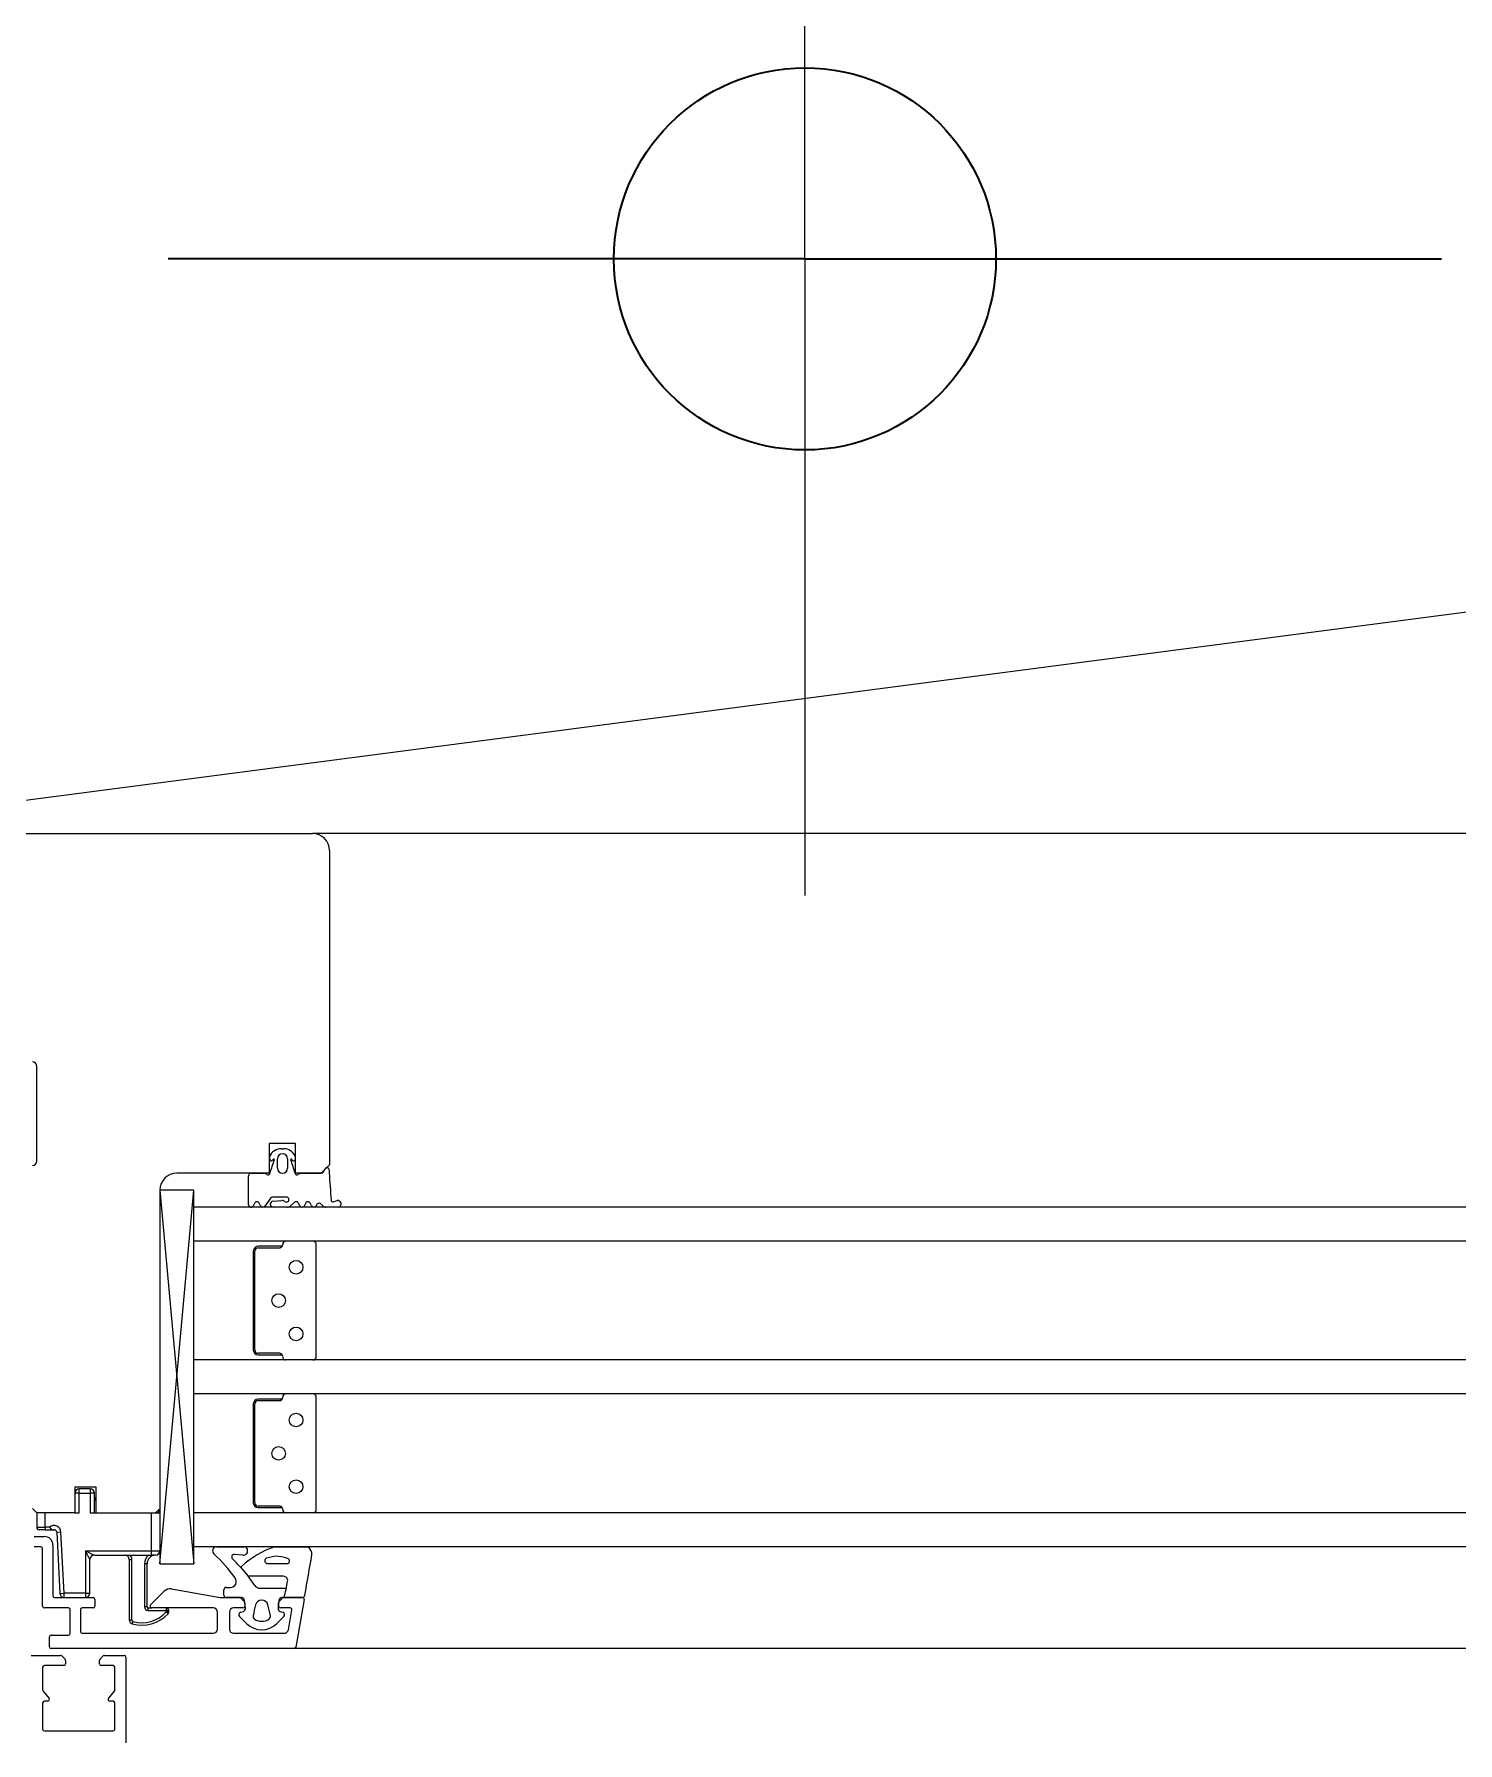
# Model space of a CAD drawing. Header units: centimetres. Extents: x 0.3 to 84.3, y 0.3 to 59.7.
# Drawn here: x 49.6584 to 49.9938, y 11.7244 to 12.1269 of the extents above; entities that cross this region are included whole.
import ezdxf

# ---------------------------------------------------------------- set-up
doc = ezdxf.new("R2010")
doc.units = ezdxf.units.CM
doc.linetypes.add('AUSGEZOGEN', pattern=[0])
doc.linetypes.add('VERDECKT', pattern=[9.524999999999999, 6.35, -3.175])
for name, color, linetype, lineweight in [('Fenster', 7, 'AUSGEZOGEN', 35), ('Oeffnungsrichtung Fenster', 7, 'AUSGEZOGEN', 25), ('Vorhangbrett', 7, 'AUSGEZOGEN', 25)]:
    doc.layers.add(name, color=color, linetype=linetype, lineweight=lineweight)

msp = doc.modelspace()

# ---------------------------------------------------------------- linework, layer by layer
at = {"layer": 'Fenster', "color": 7, "linetype": 'AUSGEZOGEN', "lineweight": 25}
for p, q in [((49.59999889814059, 11.93859983163202), (49.72399889524268, 11.93859983163202)), ((52.52899883501161, 11.93859940913904), (49.72399889524268, 11.93859983163211)), ((49.72799889514918, 11.93459983172548), (49.72799889514918, 11.8605998334549)), ((49.65899889676177, 11.86139983343619), (49.65899889676177, 11.8837998329127)), ((49.71999889533615, 11.865599833338), (49.71379889548106, 11.865599833338)), ((49.71379889548106, 11.865599833338), (49.71379889548106, 11.85859983350166)), ((49.71666765258658, 11.86437655172281), (49.7171301382307, 11.86437655172281)), ((49.71999889533615, 11.85859983350166), (49.71999889533615, 11.865599833338)), ((49.71389388009765, 11.86187420353854), (49.71389388009765, 11.86253303314102)), ((49.71467202493613, 11.86183607623484), (49.71458307611636, 11.86168201235978)), ((49.71569442937235, 11.85977698510496), (49.71569590925378, 11.86199030243043)), ((49.71809547578813, 11.86198384034633), (49.71809409216402, 11.85978346116513)), ((49.71921471470087, 11.86168201235978), (49.71912576588109, 11.86183607623484)), ((49.7198938799575, 11.86253303314102), (49.7198938799575, 11.86181983006845)), ((49.72799889514918, 11.8605998334549), (49.72599889519599, 11.85859983350166)), ((49.7266474275595, 11.85907357957876), (49.72696086709038, 11.85961647277132)), ((49.72789387977053, 11.85938775434152), (49.72789509866732, 11.85868047369368)), ((49.71379889548106, 11.85859983350166), (49.69199889599052, 11.85859983350166)), ((49.70889388021455, 11.85110785992907), (49.70889388021455, 11.8579735796252)), ((49.70949388017496, 11.85857357961118), (49.7125145222825, 11.85857357978234)), ((49.71389388009765, 11.85857357957689), (49.71389388009765, 11.85859486114123)), ((49.7198938799575, 11.85859486114123), (49.7198938799575, 11.85857357957689)), ((49.72599889519599, 11.85859983350166), (49.71999889533615, 11.85859983350166)), ((49.72127246406165, 11.85857357978234), (49.7257814022667, 11.8585735795904)), ((49.687998896084, 11.76659983565165), (49.69602725579512, 11.85459983359511)), ((49.69602725579512, 11.85459983359511), (49.687998896084, 11.85459983359511)), ((49.687998896084, 11.85459983359511), (49.687998896084, 11.76659983565165)), ((49.68802725598209, 11.85459983359511), (49.69602725579512, 11.76659983565165)), ((49.69602725579512, 11.76659983565165), (49.69602725579512, 11.85459983359511)), ((49.71028752399542, 11.85144821615691), (49.7099851630234, 11.85085413885786)), ((49.71170130870047, 11.85093656869945), (49.71141807369542, 11.85153042284961)), ((49.71391977009386, 11.85247357971944), (49.71274573005136, 11.85086755673765)), ((49.71467451872176, 11.85199256166116), (49.71676359061303, 11.85216177623706)), ((49.71779746373749, 11.85297357970772), (49.71478579547741, 11.85297357970772)), ((49.71965817423818, 11.85167859729027), (49.71873717964836, 11.85085103297502)), ((49.72097979437821, 11.85088499661947), (49.72069735637552, 11.85144821615691)), ((49.72228981956292, 11.85144821615691), (49.72198745859088, 11.85085413885786)), ((49.72370360426797, 11.85093656869945), (49.72342036926291, 11.85153042284961)), ((49.72510306860236, 11.85136780712414), (49.72474802561883, 11.85086755673765)), ((49.72641240221133, 11.85088775454019), (49.72585212198004, 11.85144803477143)), ((49.72884935212827, 11.85185348244977), (49.72976261313885, 11.85215372963049)), ((52.55697047448768, 11.85059443940236), (49.69602725579512, 11.85059486189543)), ((52.55697047448768, 11.84259443958931), (49.69602725579512, 11.84259486208239)), ((49.71002725561013, 11.84024486213726), (49.71002725561013, 11.81694486268175)), ((49.71038725560172, 11.81694486268175), (49.71038725560172, 11.84024486213726)), ((49.71680725545168, 11.84138486211055), (49.7111672555835, 11.84138486211055)), ((49.7111672555835, 11.84102486211896), (49.71616725546662, 11.84102486211896)), ((49.71680725545168, 11.84135899217495), (49.71680725545168, 11.84138486211055)), ((49.72486725526333, 11.81537486271846), (49.72486725526333, 11.8418148621005)), ((49.71616725546662, 11.81616486269996), (49.7111672555835, 11.81616486269996)), ((49.7111672555835, 11.81580486270837), (49.71680725545168, 11.81580486270837)), ((49.71680725545168, 11.81580486270837), (49.71680725545168, 11.81583073264392)), ((52.55697047448768, 11.81459444024372), (49.69602725579512, 11.8145948627368)), ((52.55697047448768, 11.80659444043068), (49.69602725579512, 11.80659486292375)), ((49.71002725561013, 11.80424486297852), (49.71002725561013, 11.78094486352307)), ((49.71038725560172, 11.78094486352307), (49.71038725560172, 11.80424486297852)), ((49.71680725545168, 11.80538486295186), (49.7111672555835, 11.80538486295186)), ((49.7111672555835, 11.80502486296028), (49.71616725546662, 11.80502486296028)), ((49.71680725545168, 11.80535899301631), (49.71680725545168, 11.80538486295186)), ((49.72486725526333, 11.77937486355972), (49.72486725526333, 11.80581486294187)), ((49.66799889654989, 11.78459983523103), (49.66799889633, 11.77859983537128)), ((49.66899889630659, 11.78319983526371), (49.66799889633, 11.78319983526371)), ((49.67299889643459, 11.78459983523103), (49.66799889654989, 11.78459983523103)), ((49.67159889624577, 11.78419983524036), (49.66899889630659, 11.78419983524036)), ((49.66899889630659, 11.78319983526371), (49.66899889630659, 11.78419983524036)), ((49.66899889630659, 11.77859983537128), (49.66899889630659, 11.78319983526371)), ((49.66899889630659, 11.78319983526371), (49.67159889624577, 11.78319983526371)), ((49.67159889624577, 11.78419983524036), (49.67159889624577, 11.78319983526371)), ((49.67159889624577, 11.78319983526371), (49.67159889624577, 11.77859983537128)), ((49.67259889622243, 11.78319983526371), (49.67159889624577, 11.78319983526371)), ((49.67259889622243, 11.77859983537128), (49.67259889622243, 11.78319983526371)), ((49.67299889643459, 11.77859983537128), (49.67299889643459, 11.78459983523103)), ((49.65900587756011, 11.77859983537128), (49.65800587758346, 11.77959983534788)), ((49.65899889654025, 11.77859983537128), (49.65899889654025, 11.77519983545067)), ((49.66799889633, 11.77859983537128), (49.65900587756011, 11.77859983537128)), ((49.66099889649355, 11.77519983545067), (49.66099889649355, 11.77859983537128)), ((49.66799889633, 11.77859983537128), (49.66899889630659, 11.77859983537128)), ((49.67159889624577, 11.77859983537128), (49.68599889590927, 11.77859983537128)), ((49.67259889622243, 11.78159983530113), (49.67289889621543, 11.78159983530113)), ((49.67289889621543, 11.78159983530113), (49.67289889621543, 11.77859983537124)), ((49.68599889590927, 11.77859983537128), (49.68599889590927, 11.76959983558159)), ((49.68599889590927, 11.77859983537128), (49.687998896084, 11.77859983537128)), ((49.68699889588586, 11.77859983537128), (49.68765747451425, 11.77925841399961)), ((49.68799889586259, 11.77911699264669), (49.68742427666761, 11.77859983537128)), ((52.55697047448768, 11.77859444108503), (49.69602725579512, 11.77859486357811)), ((49.71616725546662, 11.78016486354127), (49.7111672555835, 11.78016486354127)), ((49.7111672555835, 11.77980486354968), (49.71680725545168, 11.77980486354968)), ((49.71680725545168, 11.77980486354968), (49.71680725545168, 11.77983073348528)), ((49.65899889654025, 11.77519983545067), (49.66099889649355, 11.77519983545067)), ((49.66099889649355, 11.77459983546469), (49.65959889652621, 11.77459983546469)), ((49.66204317429199, 11.77519983545067), (49.66099889649355, 11.77519983545067)), ((49.66099889649355, 11.77519983545067), (49.66099889649355, 11.77459983546469)), ((49.66099889649355, 11.77459983546469), (49.66277413467772, 11.77459983546469)), ((49.66204859378308, 11.77519320955562), (49.66227195730846, 11.77492760691162)), ((49.66227195730846, 11.77492760691162), (49.66249991799746, 11.77470529282732)), ((49.66249991799746, 11.77470529282732), (49.66263681804171, 11.77462449657637)), ((49.66263681804171, 11.77462449657637), (49.66277413467772, 11.77459983546469)), ((49.66277413467772, 11.77459983546469), (49.66310147479167, 11.77459983546469)), ((49.65839889678581, 11.77299983550211), (49.66079889672973, 11.77299983550211)), ((49.6599988967485, 11.77059983555819), (49.65839889678581, 11.77059983555819)), ((49.66279889668306, 11.77099983554886), (49.66279889668306, 11.75899983582931)), ((49.66370065249853, 11.77403123705176), (49.66469928201, 11.77408357300679)), ((49.66370065249853, 11.77403123705176), (49.66447019455608, 11.75957367651645)), ((49.66545700311858, 11.75962539296184), (49.66469928201, 11.77408357300679)), ((52.55697047448768, 11.77059444127199), (49.69602725579512, 11.77059486376507)), ((49.70144864798087, 11.77059983555824), (49.70783245759012, 11.77059983555824)), ((49.71511392267302, 11.77059983555824), (49.72280267557751, 11.77059983555824)), ((49.66039889673912, 11.75659983588535), (49.66039889673912, 11.77019983556757)), ((49.67049889627155, 11.76959983558159), (49.67249889622475, 11.76859983560494)), ((49.67149889624814, 11.76759983562834), (49.67049889627155, 11.76959983558159)), ((49.67049889627155, 11.76959983558159), (49.68599889590927, 11.76959983558159)), ((49.67049889627155, 11.76959983558159), (49.67049889627155, 11.75962601247148)), ((49.67149889624814, 11.75962601247148), (49.67149889624814, 11.76759983562834)), ((49.67249889622475, 11.76859983560494), (49.68599889590927, 11.76859983560494)), ((49.68079889603079, 11.76759983562834), (49.68139889601676, 11.76759983562834)), ((49.68079889603079, 11.76759983562834), (49.68079889603079, 11.75338242477924)), ((49.68139889601676, 11.75338242477924), (49.68139889601676, 11.76759983562834)), ((49.68499889593266, 11.76659983565165), (49.68439889594669, 11.76659983565165)), ((49.68439889594669, 11.76659983565165), (49.68439889594669, 11.75639983589004)), ((49.68499889593266, 11.75639983589004), (49.68499889593266, 11.76659983565165)), ((49.68599889590927, 11.76959983558159), (49.68599889590927, 11.76859983560494)), ((49.68599889590927, 11.76959983558159), (49.68799889586259, 11.76959983558159)), ((49.68699889588586, 11.76859983560494), (49.68599889590927, 11.76859983560494)), ((49.687998896084, 11.76659983565165), (49.69602725579512, 11.76659983565165)), ((49.70756416399908, 11.76864214763455), (49.70557599022093, 11.76879516721916)), ((49.71525520526217, 11.76834942027604), (49.71317090269618, 11.76792845108639)), ((49.71340459218783, 11.76662601230792), (49.71796513911502, 11.76662601230792)), ((49.70703884886836, 11.76574574064066), (49.70724841607932, 11.76595530785153)), ((49.70703884886836, 11.76574574064066), (49.70880805520778, 11.76362601237798)), ((49.71713649570282, 11.76362601237798), (49.70880805520778, 11.76362601237798)), ((49.66319889667366, 11.75859983583864), (49.67229889646106, 11.75859983583864)), ((49.66447019455608, 11.75957367651645), (49.66546882406745, 11.75962601247148)), ((49.66546882406745, 11.75862601249487), (49.66546882406745, 11.75962601247148)), ((49.67049889627155, 11.75962601247148), (49.66546882406745, 11.75962601247148)), ((49.66546882406745, 11.75862601249487), (49.67049889627155, 11.75862601249487)), ((49.67049889627155, 11.75962601247148), (49.67049889627155, 11.75862601249487)), ((49.67049889627155, 11.75962601247148), (49.67149889624814, 11.75962601247148)), ((49.68581605343262, 11.75688267859123), (49.68902532787698, 11.76009195303564)), ((49.69078683775354, 11.76064735496625), (49.7022265767333, 11.75863022033196)), ((49.70257387308055, 11.75859983583864), (49.70675036751845, 11.75859983583864)), ((49.70309049074774, 11.75922601248085), (49.70309049074774, 11.76042601245277)), ((49.70369049073371, 11.76102601243874), (49.70462809436012, 11.76102601243874)), ((49.70726265081787, 11.75862601249487), (49.70369049073371, 11.75862601249487)), ((49.70717463157722, 11.75842409991147), (49.70782315969952, 11.75777557178918)), ((49.71156181409859, 11.76082601244343), (49.71781070837331, 11.76082601244343)), ((49.71617463136693, 11.75777557178918), (49.71682315948915, 11.75842409991147)), ((49.71726624365215, 11.75862601249487), (49.71676685839791, 11.75862601249487)), ((49.71724742354803, 11.75859983583864), (49.72159889530886, 11.75859983583864)), ((49.72157411082093, 11.75862601249487), (49.71726624365215, 11.75862601249487)), ((49.66649889659658, 11.75619983589477), (49.66079889672973, 11.75619983589477)), ((49.66689889658719, 11.75019983603498), (49.66689889658719, 11.75579983590406)), ((49.66929889653113, 11.75579983590406), (49.66929889653113, 11.75059983602559)), ((49.67229889646106, 11.75619983589477), (49.66969889652174, 11.75619983589477)), ((49.67269889645166, 11.75819983584802), (49.67269889645166, 11.75659983588535)), ((49.68499889593266, 11.75639983589004), (49.68439889594669, 11.75639983589004)), ((49.68519889592798, 11.75619983589477), (49.68519889592798, 11.75559983590875)), ((49.68519889592798, 11.75619983589477), (49.6860988961385, 11.75619983589477)), ((49.68519889592798, 11.75559983590875), (49.68949889582749, 11.75559983590875)), ((49.70059889579967, 11.75619983589477), (49.6860988961385, 11.75619983589477)), ((49.68949889582749, 11.75619983589477), (49.68949889582749, 11.75559983590875)), ((49.68949889582749, 11.75559983590875), (49.69009889581346, 11.75559983590875)), ((49.68949889582749, 11.75559983590875), (49.68949889582749, 11.75522600222317)), ((49.69009889581346, 11.75522600222317), (49.68949889582749, 11.75522600222317)), ((49.68949889582749, 11.75522600222317), (49.68994383187071, 11.75482347036036)), ((49.69009889581346, 11.75522600222317), (49.69009889581346, 11.75559983590875)), ((49.70159889577626, 11.75119983601158), (49.70159889577626, 11.75519983591808)), ((49.70439889571082, 11.75519983591808), (49.70439889571082, 11.75119983601158)), ((49.70759889563599, 11.75619983589477), (49.70539889568743, 11.75619983589477)), ((49.70705946329667, 11.75517004300919), (49.70770012140299, 11.75533506991115)), ((49.70818023304245, 11.75614301523829), (49.70795275301005, 11.75792809169871)), ((49.70799889562672, 11.75735130773042), (49.70799889562672, 11.75659983588535)), ((49.71607675620574, 11.75792809169871), (49.71584927617334, 11.75614301523829)), ((49.71599889543975, 11.75659983588535), (49.71599889543975, 11.75735130773042)), ((49.71632938781279, 11.75533506991115), (49.71697004591915, 11.75517004300919)), ((49.71873868675351, 11.75619983589477), (49.71639889543039, 11.75619983589477)), ((49.71830313443827, 11.75102618783799), (49.71913260984551, 11.75573037663467)), ((49.72199281840084, 11.75813037657854), (49.72001795626304, 11.74693037684033)), ((49.68079889603079, 11.75338242477924), (49.68139889601676, 11.75338242477924)), ((49.68152290335149, 11.75242126505932), (49.68168849894503, 11.75299796089126)), ((49.70845705334164, 11.75249966078782), (49.70679049066126, 11.75416622346821)), ((49.71723901855452, 11.75416622346821), (49.71557245587415, 11.75249966078782)), ((49.66199889670171, 11.74699983610976), (49.66199889670171, 11.74939983605364)), ((49.66239889669232, 11.74979983604426), (49.66649889659658, 11.74979983604435)), ((49.71962403317107, 11.74659983611905), (49.66239889669232, 11.74659983611905)), ((49.66969889652174, 11.75019983603498), (49.70059889579967, 11.75019983603498)), ((49.70539889568743, 11.75019983603498), (49.71731832670828, 11.75019983603498)), ((52.53337369708775, 11.74659941362611), (49.71962403317107, 11.74659983611919)), ((49.657660611978, 11.74499983626702), (49.66463321120513, 11.74499983626702)), ((49.66539889661222, 11.7425998363231), (49.66079889671973, 11.7425998363231)), ((49.66491605391093, 11.74488267898223), (49.66568173931802, 11.74411699357525)), ((49.66579889660285, 11.74383415086927), (49.66579889660285, 11.74299983631377)), ((49.67379889641589, 11.74299983631377), (49.67379889641589, 11.74383415086927)), ((49.67391605370075, 11.74411699357525), (49.67468173910778, 11.74488267898223)), ((49.6769988963411, 11.7425998363231), (49.67419889640649, 11.7425998363231)), ((49.67496458181365, 11.74499983626702), (49.67959889628036, 11.74499983626702)), ((49.67999889627096, 11.74459983627635), (49.67999889627096, 11.72439983674845)), ((49.66039889672905, 11.74219983633248), (49.66039889672905, 11.73685896676561)), ((49.67739889633179, 11.73685896676561), (49.67739889633179, 11.74219983633248)), ((49.66048803834238, 11.73660723861513), (49.66190975507837, 11.73485156466059)), ((49.67588803798247, 11.73485156466059), (49.67730975471846, 11.73660723861513)), ((49.66039889672905, 11.73379983652876), (49.66039889672905, 11.72759983667366)), ((49.66159889670096, 11.73419983651939), (49.66079889671973, 11.73419983651939)), ((49.6769988963411, 11.73419983651939), (49.67619889635981, 11.73419983651939)), ((49.67739889633179, 11.72759983667366), (49.67739889633179, 11.73379983652876)), ((49.66079889671973, 11.72719983668299), (49.6769988963411, 11.72719983668299))]:
    msp.add_line(p, q, dxfattribs=at)
for centre in [(49.72010725537448, 11.83644486222583), (49.71598725547076, 11.82859486240931), (49.72010725537448, 11.82074486259275), (49.72010725537448, 11.80044486306719), (49.71598725547076, 11.79259486325063), (49.72010725537448, 11.78474486343411)]:
    msp.add_circle(centre, 0.00159999996260799, dxfattribs=at)
for centre, radius, start, end in [((49.72399889524259, 11.93459983172533), 0.003999999906519633, 0, 90), ((49.65799889678505, 11.88379983291256), 0.0009999999766298515, 0, 90), ((49.71663919335723, 11.86141089251113), 0.002965795759393225, 89.45019182655702, 157.7678209868563), ((49.7168956642428, 11.86197657086781), 0.001199833567394207, 0.3471422947084484, 179.3442609267173), ((49.71716656920704, 11.86143775371396), 0.00293902380935724, 21.88023947645453, 90.71023400493732), ((49.65799889678505, 11.861399833436), 0.0009999999766298515, 270, 0), ((49.71425978501853, 11.86185451436222), 0.0003664342707866228, 176.9199108199455, 331.9164643089135), ((49.87588429446219, 11.80617693844678), 0.1702601919580515, 160.9548355537758, 162.0691156281544), ((49.71481065043578, 11.86179288091279), 0.0001451993974324792, 336.557481397466, 162.6931104488926), ((49.71689425408297, 11.85978270028235), 0.001199838322221943, 180.2729174298252, 0.03633436714258492), ((49.7189871403813, 11.86179288091279), 0.0001451993974324792, 17.30688955110744, 203.442518602534), ((49.6288095938153, 11.8301729268292), 0.09541568808133048, 17.330006647339, 19.31649946562774), ((49.71953479740062, 11.8618470168033), 0.0003601102625001932, 207.2713615981893, 355.6703020153156), ((49.7257814021759, 11.85957357956685), 0.0009999999766298515, 270, 329.9999999999345), ((49.72740060435703, 11.85939291428917), 0.0004933024007142192, 359.4006746736792, 153.0516246664948), ((49.69199889599045, 11.85459983359496), 0.003999999906519633, 90, 180), ((49.70949388020045, 11.85797357962505), 0.0005999999859776835, 90, 180), ((49.71251452233901, 11.8575735798055), 0.0009999999766278052, 45.62224523665566, 90), ((49.71349369458891, 11.85857445128062), 0.000400186458081423, 225.6419504533321, 359.8751956841439), ((49.72029342743273, 11.85857368988463), 0.0003995474906020906, 180.0158183424027, 314.4204802594149), ((49.72127246406159, 11.8575735798055), 0.0009999999766273505, 90, 134.3777547634155), ((51.87121814602846, 12.00932683614541), 2.148610716688732, 184.0204994887987, 184.1933880761999), ((49.7094889325055, 11.85119352116321), 0.0006011863905221098, 188.1917828365257, 325.6309689407774), ((49.71086707947758, 11.85129292473324), 0.0005999999859781384, 23.31776174280745, 164.9999999997432), ((49.71478579547735, 11.85197357973092), 0.0009999999766296243, 90, 150.0000000000226), ((49.71473103354437, 11.85129484678231), 0.0006999999836410098, 94.63084139689425, 269.6308413970629), ((49.71685553635317, 11.85127291089047), 0.0008936082045778988, 47.88439764139476, 95.90576818743335), ((49.71782818344218, 11.85238797298329), 0.0005864119164944809, 230.4538959771339, 93.00286439742358), ((49.72011780089318, 11.85129292473324), 0.0005999999859781384, 15.00000000025678, 139.999999999903), ((49.72286937504507, 11.85129292473324), 0.0005999999859781384, 23.31776174280745, 164.9999999997432), ((49.72552733266112, 11.8509435430652), 0.0005999999859776835, 57.22676138639249, 134.9999999998801), ((49.7287583564209, 11.85224299467508), 0.0003999999906523954, 184.1933880760788, 283.14929971356), ((49.72993216898496, 11.85137638944006), 0.0007956173429321623, 280.7987164568203, 102.3048039378806), ((49.71224286655353, 11.85119486131402), 0.0005999999859781384, 205.498514874885, 326.9406391803904), ((49.71806880896594, 11.85159486130468), 0.000999999976630079, 270, 311.9414387009454), ((49.72149358796914, 11.85119486131402), 0.0005999999859783657, 211.0938335300262, 325.3981185905682), ((49.72424516212101, 11.85119486131406), 0.0005999999859781384, 205.4985148751771, 326.9406391807605), ((49.72711950897589, 11.85159486130468), 0.0009999999766298515, 224.9999999997841, 270), ((49.71116725558343, 11.84024486213706), 0.001139999973358145, 90, 180), ((49.71116725558343, 11.84024486213706), 0.0007799999817713978, 90, 180), ((49.71116725558343, 11.84024486213706), 0.0007799999817713978, 90, 180), ((49.71616725546656, 11.84180486210056), 0.0007799999817711705, 270, 0), ((49.71616725546656, 11.84180486210056), 0.0007799999817711704, 270, 325.1361620457201), ((49.71772725543011, 11.84181486210031), 0.0007799999817713978, 90, 180), ((49.72408725528149, 11.84181486210031), 0.000779999981771398, 0, 90), ((49.71116725558343, 11.81694486268156), 0.001139999973358372, 180, 270), ((49.71116725558343, 11.81694486268156), 0.0007799999817713978, 180, 270), ((49.71116725558343, 11.81694486268156), 0.000779999981771398, 180, 270), ((49.71616725546656, 11.81538486271797), 0.0007799999817711704, 0, 90), ((49.71616725546656, 11.81538486271797), 0.0007799999817711707, 34.86383795427982, 90), ((49.71772725543011, 11.81537486271826), 0.0007799999817713978, 180, 270), ((49.72408725528144, 11.81537486271826), 0.0007799999817711705, 270, 0), ((49.71116725558343, 11.80424486297838), 0.001139999973358145, 90, 180), ((49.71116725558343, 11.80424486297838), 0.000779999981771398, 90, 180), ((49.71116725558343, 11.80424486297838), 0.0007799999817713978, 90, 180), ((49.71616725546656, 11.80580486294188), 0.0007799999817711705, 270, 0), ((49.71616725546656, 11.80580486294188), 0.000779999981771398, 270, 325.1361620452919), ((49.71772725543011, 11.80581486294167), 0.0007799999817713978, 90, 180), ((49.72408725528144, 11.80581486294167), 0.000779999981771398, 0, 90), ((49.66899889630652, 11.78319983526361), 0.0009999999766296243, 90, 180), ((49.6715988962457, 11.78319983526361), 0.0009999999766298515, 0, 90), ((49.67189889623869, 11.78159983530094), 0.000999999976630079, 0, 45.5729959994104), ((49.68779889586715, 11.77911699264649), 0.0001999999953259704, 0, 134.9999999989205), ((49.71116725558343, 11.78094486352287), 0.001139999973357917, 180, 270), ((49.71116725558343, 11.78094486352287), 0.0007799999817713978, 180, 270), ((49.71116725558343, 11.78094486352287), 0.000779999981771398, 180, 270), ((49.71616725546656, 11.77938486355933), 0.0007799999817711704, 0, 90), ((49.71616725546656, 11.77938486355933), 0.0007799999817713978, 34.86383795460102, 90), ((49.71772725543011, 11.77937486355958), 0.0007799999817713978, 180, 270), ((49.72408725528149, 11.77937486355953), 0.0007799999817711704, 270, 0), ((49.65959889652615, 11.77519983545057), 0.000599999985977911, 180, 270), ((49.66310147479159, 11.77399983547861), 0.001599999962607763, 3.00000000019573, 131.4096221092315), ((49.66310147479159, 11.77399983547861), 0.000599999985977911, 3.000000000253828, 90), ((49.65999889674837, 11.77019983556737), 0.0003999999906523954, 0, 90), ((49.66079889672966, 11.77099983554867), 0.001999999953259703, 0, 90), ((49.70141948046599, 11.76962481564364), 0.0009754560869084259, 88.28651985944387, 227.8670029910888), ((49.72198220171202, 11.74998602594946), 0.02172791760703802, 108.4274668252004, 132.6956520670832), ((49.70771758876196, 11.76961834962503), 0.000988184944449919, 261.0681730948673, 83.32471946977799), ((49.72181486977831, 11.76881173540618), 0.002042807492181247, 356.7178068220712, 61.08228420822284), ((49.67249889622468, 11.76759983562814), 0.0009999999766298515, 90, 180), ((49.67979889605411, 11.76759983562814), 0.000999999976630079, 0, 90), ((49.67979889605411, 11.76759983562814), 0.00159999996260799, 0, 38.68218745348681), ((49.68699889588579, 11.7665998356515), 0.002599999939237842, 129.715137231865, 180), ((49.68699889588579, 11.7665998356515), 0.001999999953259931, 90, 180), ((49.68699889588579, 11.7695998355814), 0.000999999976630079, 270, 0), ((49.67342429415305, 11.73970415546141), 0.03999999906519656, 36.06120680060097, 46.880678506843), ((49.70552994745333, 11.7681969364552), 0.000599999985977911, 85.59891278870128, 225.5472592894033), ((49.67569628567357, 11.73778784998448), 0.04199999901845559, 41.73329189282709, 45.54725928945475), ((49.71336200548633, 11.76729055541318), 0.0006659062742891702, 106.6773296266083, 273.6667391544452), ((49.71537882745082, 11.76128833789198), 0.007062164461214927, 67.5675234149024, 91.00300573372728), ((49.71796513911495, 11.7672260122937), 0.000599999985977911, 270, 79.57484880795415), ((41.08003472121644, 13.28798530100084), 8.776323892307897, 349.9679744987249, 350.0311696577853), ((49.70462809436005, 11.76242601240591), 0.00139999996728202, 270, 36.06120680059605), ((49.67569628567357, 11.73778784998448), 0.0419999990184565, 34.26985340688738, 37.96604397724324), ((49.71713649570276, 11.76262601240123), 0.0009999999766303065, 350.5038132901086, 90), ((49.68222159744478, 11.76846637378257), 0.03639999914932978, 344.3155238497233, 350.5038132900771), ((49.66319889667361, 11.75899983582912), 0.0003999999906514859, 180, 270), ((49.6654688240674, 11.75962601247129), 0.0009999999766298515, 183.0000000002198, 270), ((49.67049889627148, 11.75962601247133), 0.0009999999766296243, 270, 0), ((49.67229889646092, 11.75819983584783), 0.0003999999906514859, 0, 90), ((49.6904395414063, 11.75867773950612), 0.001999999953259703, 80.00000000006852, 134.999999999964), ((49.70257387308041, 11.7605998357917), 0.001999999953259476, 259.9999999998769, 270), ((49.70369049073364, 11.76042601245262), 0.0005999999859781384, 90, 180), ((49.70369049073364, 11.75922601248066), 0.000599999985977911, 180, 270), ((49.70675036751839, 11.75799983585252), 0.0005999999859781384, 45.00000000035985, 90), ((49.70711781266917, 11.75779265093878), 0.0008458543444617438, 9.214037330076199, 80.14048593886594), ((49.71156181409852, 11.76222601241052), 0.00139999996728202, 214.269853406827, 270), ((49.71691169654642, 11.75779265093878), 0.0008458543444646995, 99.85951406156705, 170.7859626700009), ((49.7172474235479, 11.75799983585252), 0.0005999999859774563, 90, 134.9999999997601), ((49.72153460644947, 11.75927317025224), 0.0006483623666909773, 273.4931647443863, 350.1167583464765), ((49.7215988953088, 11.75819983584783), 0.000399999990652168, 350.0000000004607, 90), ((49.66079889672966, 11.7565998358852), 0.0003999999906517133, 180, 270), ((49.66649889659652, 11.75579983590391), 0.0003999999906519406, 0, 90), ((49.66969889652168, 11.75579983590391), 0.0003999999906514859, 90, 180), ((49.67229889646092, 11.7565998358852), 0.0003999999906523954, 270, 0), ((49.68380692693441, 11.76037550376677), 0.008275667776404302, 253.9788209091824, 317.8644813591496), ((49.68380692693441, 11.76037550376677), 0.007675667790426165, 253.9788209091669, 317.8644813591721), ((49.6851988959279, 11.75639983588989), 0.0007999999813038813, 180, 270), ((49.6851988959279, 11.75639983588989), 0.0001999999953259703, 180, 270), ((49.68609889613837, 11.7565998358852), 0.0003999999906519406, 135, 270), ((49.68949889582736, 11.7555998359086), 0.0005999999859776835, 0, 90), ((49.68949889582736, 11.75522600222297), 0.0005999999859776835, 317.8644813589873, 0), ((49.70059889579954, 11.75519983591788), 0.000999999976630079, 0, 90), ((49.70539889568735, 11.75519983591788), 0.0009999999766298515, 90, 180), ((49.70721475471996, 11.75459048752677), 0.0005999999859776835, 105.0000000000051, 224.9999999996402), ((49.70759889563593, 11.7565998358852), 0.0003999999906519406, 270, 0), ((49.70735207701165, 11.75608851393967), 0.0008299474698223643, 294.7940072480617, 3.765229981267649), ((49.70739889564067, 11.75735130773023), 0.000599999985977911, 0, 44.99999999964017), ((49.71077182438886, 11.7542042444576), 0.0007999999813036538, 169.1169140008728, 236.1492991278894), ((49.74926679156893, 11.74680306684994), 0.03999999906519656, 165.3718928289046, 169.1169140008672), ((49.71201475460782, 11.75652601254373), 0.001499999964944891, 14.62810717105342, 165.3718928289466), ((49.67476271764674, 11.74680306684994), 0.03999999906519611, 10.88308599912278, 14.62810717108312), ((49.71325768482681, 11.7542042444576), 0.0007999999813038815, 303.8507008720397, 10.88308599912719), ((49.71667743220399, 11.75608851393967), 0.0008299474698225918, 176.2347700191897, 245.2059927523837), ((49.71659889542568, 11.75735130773023), 0.0005999999859776835, 135.0000000003598, 180), ((49.7163988954303, 11.7565998358852), 0.0003999999906519406, 180, 270), ((49.71681475449564, 11.75459048752677), 0.000599999985977911, 315.0000000002399, 74.99999999999491), ((49.7187386867534, 11.75579983590391), 0.0003999999906519406, 350.0000000004607, 90), ((49.66969889652168, 11.75059983602541), 0.000399999990652168, 180, 270), ((49.68179889600736, 11.75338242477905), 0.0009999999766298515, 180, 253.9788209092412), ((49.68179889600736, 11.75338242477905), 0.0003999999906519406, 180, 253.9788209090315), ((49.70059889579954, 11.75119983601138), 0.000999999976630079, 270, 0), ((49.70539889568735, 11.75119983601143), 0.0009999999766298515, 180, 270), ((49.71201475460782, 11.75605736205392), 0.005031349381633896, 225.0000000000429, 315.0000000000143), ((49.71201475460782, 11.75605736205392), 0.00303134942837351, 236.1492991281225, 303.8507008719516), ((49.71731832670821, 11.75119983601138), 0.0009999999766305337, 270, 349.9999999998946), ((49.66239889669225, 11.74939983605345), 0.0003999999906519406, 90, 180), ((49.66239889669225, 11.74699983610957), 0.000399999990652168, 180, 270), ((49.66649889659652, 11.75019983603482), 0.0003999999906537597, 270, 0), ((49.719624033171, 11.74699983610957), 0.0003999999906519405, 270, 350.0000000004607), ((49.66079889671965, 11.74219983633228), 0.0003999999906519406, 90, 180), ((49.66463321120501, 11.74459983627616), 0.0003999999906519406, 44.99999999982008, 90), ((49.66539889661216, 11.74299983631358), 0.0003999999906519406, 270, 0), ((49.66539889661191, 11.74383415086908), 0.0003999999908406608, 0, 45.00000000413815), ((49.67419889640666, 11.74383415086908), 0.0003999999908406608, 134.9999999958619, 180), ((49.67419889640643, 11.74299983631358), 0.0003999999906519406, 180, 270), ((49.67496458181353, 11.7445998362762), 0.0003999999906519406, 90, 135.0000000001799), ((49.67699889634104, 11.74219983633228), 0.0003999999906519406, 0, 90), ((49.67959889628028, 11.74459983627616), 0.0003999999906519406, 0, 90), ((49.66079889671965, 11.73685896676551), 0.0003999999906519406, 180, 219.0000000004785), ((49.66159889670089, 11.73459983650987), 0.000399999990646029, 270, 38.99999999845382), ((49.67619889635974, 11.73459983650987), 0.000399999990646029, 141.0000000015462, 270), ((49.67699889634098, 11.73685896676551), 0.0003999999906519406, 320.9999999995215, 0), ((49.66079889671965, 11.73379983652857), 0.0003999999906519406, 90, 180), ((49.67699889634098, 11.73379983652857), 0.0003999999906519406, 0, 90), ((49.66079889671965, 11.72759983667351), 0.0003999999906519406, 180, 270), ((49.67699889634104, 11.72759983667351), 0.0003999999906519406, 270, 0)]:
    msp.add_arc(centre, radius, start, end, dxfattribs=at)
at = {"layer": 'Oeffnungsrichtung Fenster', "color": 7, "linetype": 'VERDECKT', "lineweight": 25}
msp.add_line((49.59599889823408, 11.93859983163202), (52.6311936632698, 12.33522728118233), dxfattribs=at)
at = {"layer": 'Vorhangbrett', "color": 191, "linetype": 'AUSGEZOGEN', "lineweight": 25, "true_color": 0xbe96ea}
for q in [(49.83999889269469, 12.23399982535839), (49.83999889269469, 11.92400012975484)]:
    msp.add_line((49.83999889269469, 12.07399982893467), q, dxfattribs=at)
at = {"layer": 'Vorhangbrett', "color": 191, "linetype": 'AUSGEZOGEN', "lineweight": 35, "true_color": 0xbe96ea}
for q in [(49.68999889139083, 12.07399982893467), (49.98999859187451, 12.07399982893467)]:
    msp.add_line((49.83999889269469, 12.07399982893467), q, dxfattribs=at)
msp.add_circle((49.83999889269469, 12.07399982893467), 0.04500000039115548, dxfattribs=at)

doc.saveas('drawing.dxf')
